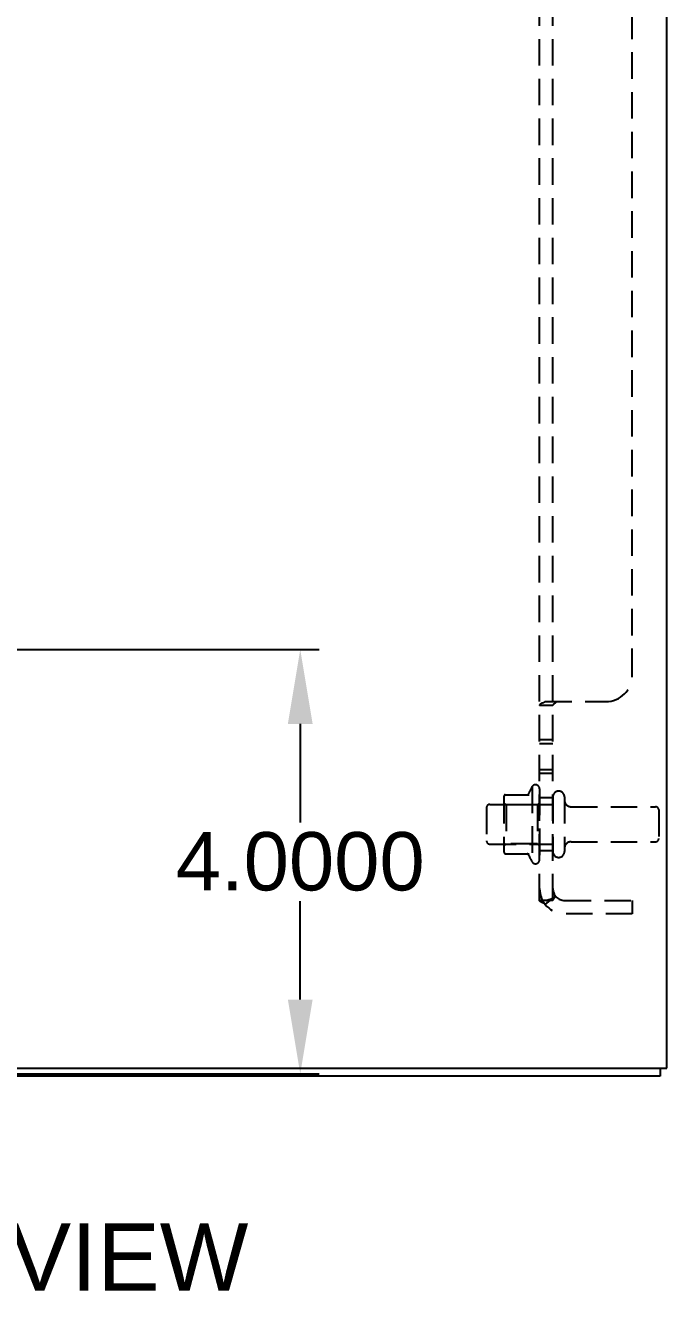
# Model space of a CAD drawing. Header units: inches. Extents: x 0 to 143, y 0 to 92.
# Drawn here: x 87.15 to 93.21, y 38.69 to 50.64 of the extents above; entities that cross this region are included whole.
import ezdxf

# ---------------------------------------------------------------- set-up
doc = ezdxf.new("R2010")
doc.units = ezdxf.units.IN
doc.header["$MEASUREMENT"] = 0
doc.linetypes.add('HIDDEN', pattern=[0.375, 0.25, -0.125])
for name, color, linetype in [('DEFAULT_2', 8, 'HIDDEN'), ('DIMENSIONS', 7, 'Continuous'), ('SUBPANEL', 7, 'Continuous')]:
    doc.layers.add(name, color=color, linetype=linetype)
doc.styles.get("Standard").update_dxf_attribs({"font": 'arial.ttf'})
doc.dimstyles.get("Standard").update_dxf_attribs({"dimtxt": 0.18, "dimasz": 0.18, "dimexe": 0.18, "dimexo": 0.0625, "dimgap": 0.09, "dimtad": 0, "dimtih": 1, "dimtoh": 1, "dimdec": 4, "dimzin": 0, "dimdsep": 46, "dimtxsty": 'Standard', "dimcen": 0.09, "dimadec": 0, "dimazin": 0, "dimtfac": 1, "dimtdec": 4, "dimtofl": 0, "dimtmove": 0, "dimatfit": 3, "dimfxl": 1, "dimtolj": 1, "dimtzin": 0, "dimarcsym": 0})

# ---------------------------------------------------------------- blocks, each defined once
blk = doc.blocks.new('*D19')
at = {"color": 0, "lineweight": -2, "transparency": 16777216}
for p, q in [((79.563, 44.75), (89.93, 44.75)), ((89.75, 44.05), (89.75, 43.121)), ((89.75, 41.45), (89.75, 42.379)), ((85.313, 40.75), (89.93, 40.75))]:
    blk.add_line(p, q, dxfattribs=at)
at = {"color": 0, "transparency": 16777216}
for points in [[(89.633, 44.05), (89.867, 44.05), (89.75, 44.75)], [(89.633, 41.45), (89.867, 41.45), (89.75, 40.75)]]:
    blk.add_solid(points, dxfattribs=at)
at = {"layer": 'Defpoints', "color": 0, "transparency": 16777216}
for p in [(79.5, 44.75), (89.75, 44.75), (85.25, 40.75)]:
    blk.add_point(p, dxfattribs=at)
at = {"color": 0, "transparency": 16777216, "insert": (89.75, 42.75), "char_height": 0.55, "attachment_point": 5}
blk.add_mtext('\\A1;4.0000', dxfattribs=at)

msp = doc.modelspace()

# ---------------------------------------------------------------- linework, layer by layer
at = {"color": 3, "linetype": 'Continuous'}
for p, q in [((93.20903, 40.80304), (93.20903, 76.65304)), ((77.20903, 40.80304), (93.20903, 40.80304)), ((93.14603, 40.72804), (77.27203, 40.72804))]:
    msp.add_line(p, q, dxfattribs=at)
at = {"color": 7, "linetype": 'Continuous'}
msp.add_line((93.14603, 40.80304), (93.14603, 40.72804), dxfattribs=at)
at = {"layer": 'DEFAULT_2', "color": 8, "linetype": 'HIDDEN'}
for p, q in [((91.67303, 43.35866), (91.67303, 42.84742)), ((91.68357, 43.38054), (91.91122, 43.38054)), ((91.93903, 43.45888), (91.93903, 42.7472)), ((92.00903, 43.43718), (92.00903, 42.7689)), ((92.13403, 43.36054), (92.13403, 42.84554)), ((92.24403, 43.36054), (92.24403, 42.84554)), ((91.50903, 43.26054), (91.50903, 42.94554)), ((91.53903, 43.29054), (92.13403, 43.29054)), ((91.69303, 43.28654), (91.67303, 43.30654)), ((91.98903, 43.28654), (91.69303, 43.28654)), ((91.69303, 43.28654), (91.69303, 42.91954)), ((91.98903, 43.28654), (92.00903, 43.30654)), ((91.98903, 43.28654), (91.98903, 42.91954)), ((92.30653, 43.26804), (93.10403, 43.26804)), ((93.13403, 43.23804), (93.13403, 42.96804)), ((91.53903, 42.91554), (92.13403, 42.91554)), ((91.69303, 42.91954), (91.67303, 42.89954)), ((91.98903, 42.91954), (91.69303, 42.91954)), ((91.98903, 42.91954), (92.00903, 42.89954)), ((92.30653, 42.93804), (93.10403, 42.93804)), ((91.68357, 42.82554), (91.91121, 42.82554))]:
    msp.add_line(p, q, dxfattribs=at)
for centre, radius, start, end in [((91.81423, 43.35866), 0.1412, 174.791949, 180), ((91.68357, 43.37054), 0.01, 90, 174.80617), ((91.8925, 43.39054), 0.01, 270, 336.032072), ((92.53921, 43.10304), 0.69774, 149.336868, 156.032072), ((91.97067, 43.43718), 0.03836, 0, 145.550335), ((92.18903, 43.36054), 0.055, 0, 180), ((91.53903, 43.26054), 0.03, 90, 180), ((92.30653, 43.33054), 0.0625, 180, 270), ((93.10403, 43.23804), 0.03, 0, 90), ((91.53903, 42.94554), 0.03, 180, 270), ((92.30653, 42.87554), 0.0625, 90, 180), ((93.10403, 42.96804), 0.03, 270, 0), ((91.81423, 42.84742), 0.1412, 180, 185.208051), ((91.68357, 42.83554), 0.01, 185.19383, 270), ((91.8925, 42.81554), 0.01, 23.967928, 90), ((92.53921, 43.10304), 0.69774, 203.967928, 210.663132), ((91.97067, 42.7689), 0.03836, 214.449665, 0), ((92.18903, 42.84554), 0.055, 180, 0)]:
    msp.add_arc(centre, radius, start, end, dxfattribs=at)
at = {"layer": 'SUBPANEL', "color": 8, "linetype": 'HIDDEN'}
for p, q in [((92.00903, 42.38429), (92.00903, 75.07179)), ((92.13403, 42.38429), (92.13403, 75.07179)), ((92.88403, 44.50929), (92.88403, 72.94679)), ((92.13403, 44.22394), (92.00903, 44.22394)), ((92.04473, 44.24932), (92.03467, 44.24511)), ((92.06299, 44.25929), (92.63403, 44.25929)), ((92.13413, 44.22519), (92.13403, 44.22394)), ((92.15356, 44.24341), (92.15209, 44.24219)), ((92.13403, 43.89875), (92.00903, 43.89875)), ((92.13403, 43.86226), (92.00903, 43.86226)), ((92.13403, 43.61775), (92.00903, 43.61775)), ((92.13403, 43.58126), (92.00903, 43.58126)), ((92.13403, 43.35304), (92.00903, 43.35304)), ((92.13403, 42.85304), (92.00903, 42.85304)), ((92.06299, 42.34575), (92.15953, 42.42515)), ((92.12739, 42.40133), (92.12609, 42.4007)), ((92.13403, 42.38429), (92.00903, 42.38429)), ((92.11591, 42.39612), (92.11427, 42.39544)), ((92.1175, 42.39679), (92.11591, 42.39612)), ((92.11905, 42.39745), (92.1175, 42.39679)), ((92.12055, 42.39811), (92.11905, 42.39745)), ((92.122, 42.39877), (92.12055, 42.39811)), ((92.1234, 42.39941), (92.122, 42.39877)), ((92.12477, 42.40006), (92.1234, 42.39941)), ((92.12609, 42.4007), (92.12477, 42.40006)), ((92.24603, 42.38429), (92.88403, 42.38429)), ((92.88403, 42.38429), (92.88403, 42.25929)), ((92.88403, 42.25929), (92.24603, 42.25929))]:
    msp.add_line(p, q, dxfattribs=at)
for points in [[(92.02249, 44.2394), (92.01978, 44.23786), (92.01729, 44.23623), (92.01503, 44.23452), (92.01313, 44.23278), (92.01165, 44.23109), (92.01056, 44.22945), (92.0098, 44.22788), (92.00933, 44.22642), (92.0091, 44.22511), (92.00903, 44.22394)], [(92.01166, 44.23109), (92.01056, 44.22945), (92.0098, 44.22788)], [(92.01729, 44.23623), (92.01503, 44.23452), (92.01313, 44.23278)], [(92.02824, 44.24227), (92.02529, 44.24086), (92.02249, 44.2394)], [(92.03467, 44.24511), (92.0314, 44.24369), (92.02824, 44.24227)], [(92.05676, 44.25504), (92.05408, 44.25361), (92.05115, 44.25218), (92.04802, 44.25075), (92.04473, 44.24932)], [(92.06299, 44.25929), (92.06122, 44.25788), (92.05915, 44.25647), (92.05676, 44.25504)], [(92.15953, 44.25929), (92.15989, 44.25767), (92.16007, 44.2561), (92.16007, 44.2546), (92.1599, 44.25315), (92.15955, 44.25173), (92.15903, 44.25032), (92.15832, 44.24891), (92.1574, 44.2475), (92.15625, 44.24606), (92.15493, 44.24467), (92.15356, 44.24342), (92.15209, 44.24219), (92.15045, 44.24093), (92.14871, 44.23968), (92.14689, 44.23842), (92.14506, 44.23716), (92.14326, 44.23591), (92.14149, 44.23464), (92.13977, 44.23329), (92.13821, 44.23191), (92.13688, 44.23054), (92.1358, 44.22918), (92.13499, 44.22781), (92.13443, 44.22648), (92.13413, 44.22519), (92.13403, 44.22394)], [(92.1415, 44.23464), (92.13977, 44.23329), (92.13821, 44.23191), (92.13688, 44.23054), (92.1358, 44.22918), (92.13499, 44.22782), (92.13444, 44.22648)], [(92.15903, 44.25032), (92.15832, 44.24891), (92.1574, 44.2475), (92.15625, 44.24606), (92.15493, 44.24467)], [(92.15953, 44.25929), (92.15989, 44.25767), (92.16007, 44.2561), (92.16007, 44.2546), (92.1599, 44.25315), (92.15955, 44.25173)], [(92.13795, 42.40722), (92.13805, 42.40729), (92.13808, 42.40731), (92.13803, 42.40727), (92.1379, 42.40719), (92.1377, 42.40706), (92.13742, 42.40688), (92.13709, 42.40667), (92.1367, 42.40643), (92.13628, 42.40617), (92.13583, 42.4059), (92.13535, 42.40562), (92.13486, 42.40533), (92.13435, 42.40503), (92.13382, 42.40474), (92.13329, 42.40444), (92.13274, 42.40413), (92.13219, 42.40383), (92.13162, 42.40352), (92.13105, 42.40322), (92.13046, 42.40291), (92.12987, 42.40259), (92.12926, 42.40228), (92.12865, 42.40197), (92.12802, 42.40165), (92.12739, 42.40133)], [(92.15209, 42.41176), (92.14871, 42.4081), (92.14689, 42.40613), (92.14506, 42.40409), (92.14326, 42.40201), (92.14149, 42.39988), (92.13977, 42.39763), (92.1382, 42.39539), (92.13688, 42.39323), (92.1358, 42.39117), (92.13499, 42.38922), (92.13443, 42.38741), (92.13413, 42.38577), (92.13403, 42.38429)], [(92.13449, 42.40455), (92.13493, 42.40491), (92.13536, 42.40525), (92.13577, 42.40558), (92.13618, 42.40589), (92.13656, 42.40619), (92.13692, 42.40646), (92.13726, 42.40671), (92.13755, 42.40693), (92.13778, 42.4071), (92.13795, 42.40722)], [(92.15953, 42.42515), (92.15989, 42.42455), (92.16007, 42.42388), (92.16007, 42.42313), (92.1599, 42.4223), (92.15955, 42.42138), (92.15903, 42.42036), (92.15832, 42.41921), (92.1574, 42.41793), (92.15625, 42.41647), (92.15493, 42.41491), (92.15357, 42.41337), (92.15209, 42.41176)], [(92.038, 42.36131), (92.0314, 42.36418), (92.02824, 42.3656), (92.02529, 42.36699), (92.02249, 42.36842), (92.01978, 42.36994), (92.01729, 42.37154), (92.01503, 42.37325), (92.01313, 42.375), (92.01165, 42.37673), (92.01055, 42.37842), (92.0098, 42.38006), (92.00933, 42.38161), (92.0091, 42.38303), (92.00903, 42.38429)], [(92.06299, 42.34575), (92.06122, 42.34769), (92.05915, 42.34959), (92.05676, 42.35145), (92.05409, 42.35325), (92.05116, 42.35499), (92.04802, 42.35666), (92.04473, 42.35827), (92.04136, 42.35983), (92.038, 42.36131)], [(92.07459, 42.38422), (92.07445, 42.38421), (92.07431, 42.3842), (92.07427, 42.38419), (92.07432, 42.3842), (92.07449, 42.38421), (92.07475, 42.38422), (92.07509, 42.38424), (92.07549, 42.38425), (92.07594, 42.38427), (92.07643, 42.38428), (92.07694, 42.38429), (92.07747, 42.38429)], [(92.11427, 42.39544), (92.11261, 42.39478), (92.11176, 42.39445), (92.11091, 42.39412), (92.11006, 42.39379), (92.10921, 42.39347), (92.10835, 42.39315), (92.10749, 42.39283), (92.10663, 42.39252), (92.10576, 42.39221), (92.1049, 42.39191), (92.10404, 42.39161), (92.10318, 42.39131), (92.10232, 42.39102), (92.10146, 42.39073), (92.1006, 42.39045), (92.09975, 42.39018), (92.09889, 42.38991), (92.09805, 42.38964), (92.0972, 42.38938), (92.09636, 42.38912), (92.09552, 42.38887), (92.09469, 42.38863), (92.09387, 42.38839), (92.09305, 42.38816), (92.09224, 42.38793), (92.09144, 42.38771), (92.09065, 42.3875), (92.08986, 42.3873), (92.08909, 42.38709), (92.08832, 42.3869), (92.08756, 42.38671), (92.08681, 42.38653), (92.08606, 42.38635), (92.08532, 42.38618), (92.08459, 42.38601), (92.08386, 42.38585), (92.08314, 42.38569), (92.08242, 42.38554), (92.08171, 42.38539), (92.081, 42.38525), (92.0803, 42.38512), (92.07961, 42.38499), (92.07893, 42.38487), (92.07826, 42.38475), (92.07761, 42.38464), (92.07699, 42.38454), (92.0764, 42.38446), (92.07586, 42.38438), (92.07539, 42.38432), (92.075, 42.38427), (92.07468, 42.38423), (92.07459, 42.38422)]]:
    msp.add_lwpolyline(points, dxfattribs=at)
for centre, radius, start, end in [((92.63403, 44.50929), 0.25, 270, 0), ((92.24603, 42.49629), 0.237, 180, 270), ((92.24603, 42.49629), 0.112, 180, 270)]:
    msp.add_arc(centre, radius, start, end, dxfattribs=at)

# ---------------------------------------------------------------- texts
at = {"layer": 'DIMENSIONS', "color": 2, "linetype": 'Continuous', "insert": (85.46941, 39.33772), "char_height": 0.6343284, "width": 7.5647783, "attachment_point": 2, "line_spacing_factor": 0.9}
msp.add_mtext('RIGHT SIDE VIEW', dxfattribs=at)

# ---------------------------------------------------------------- dimensions: what is measured, and where the dimension line sits
at = {"color": 2}
dim = msp.add_linear_dim(base=(89.75, 44.75), p1=(85.25, 40.75), p2=(79.5, 44.75), angle=90, dimstyle='Standard', override={"dimtxt": 0.55, "dimasz": 0.7}, dxfattribs=at)
dim.commit()
dim.dimension.update_dxf_attribs({"geometry": '*D19', "text_midpoint": (89.75, 42.75)})

doc.saveas('drawing.dxf')
